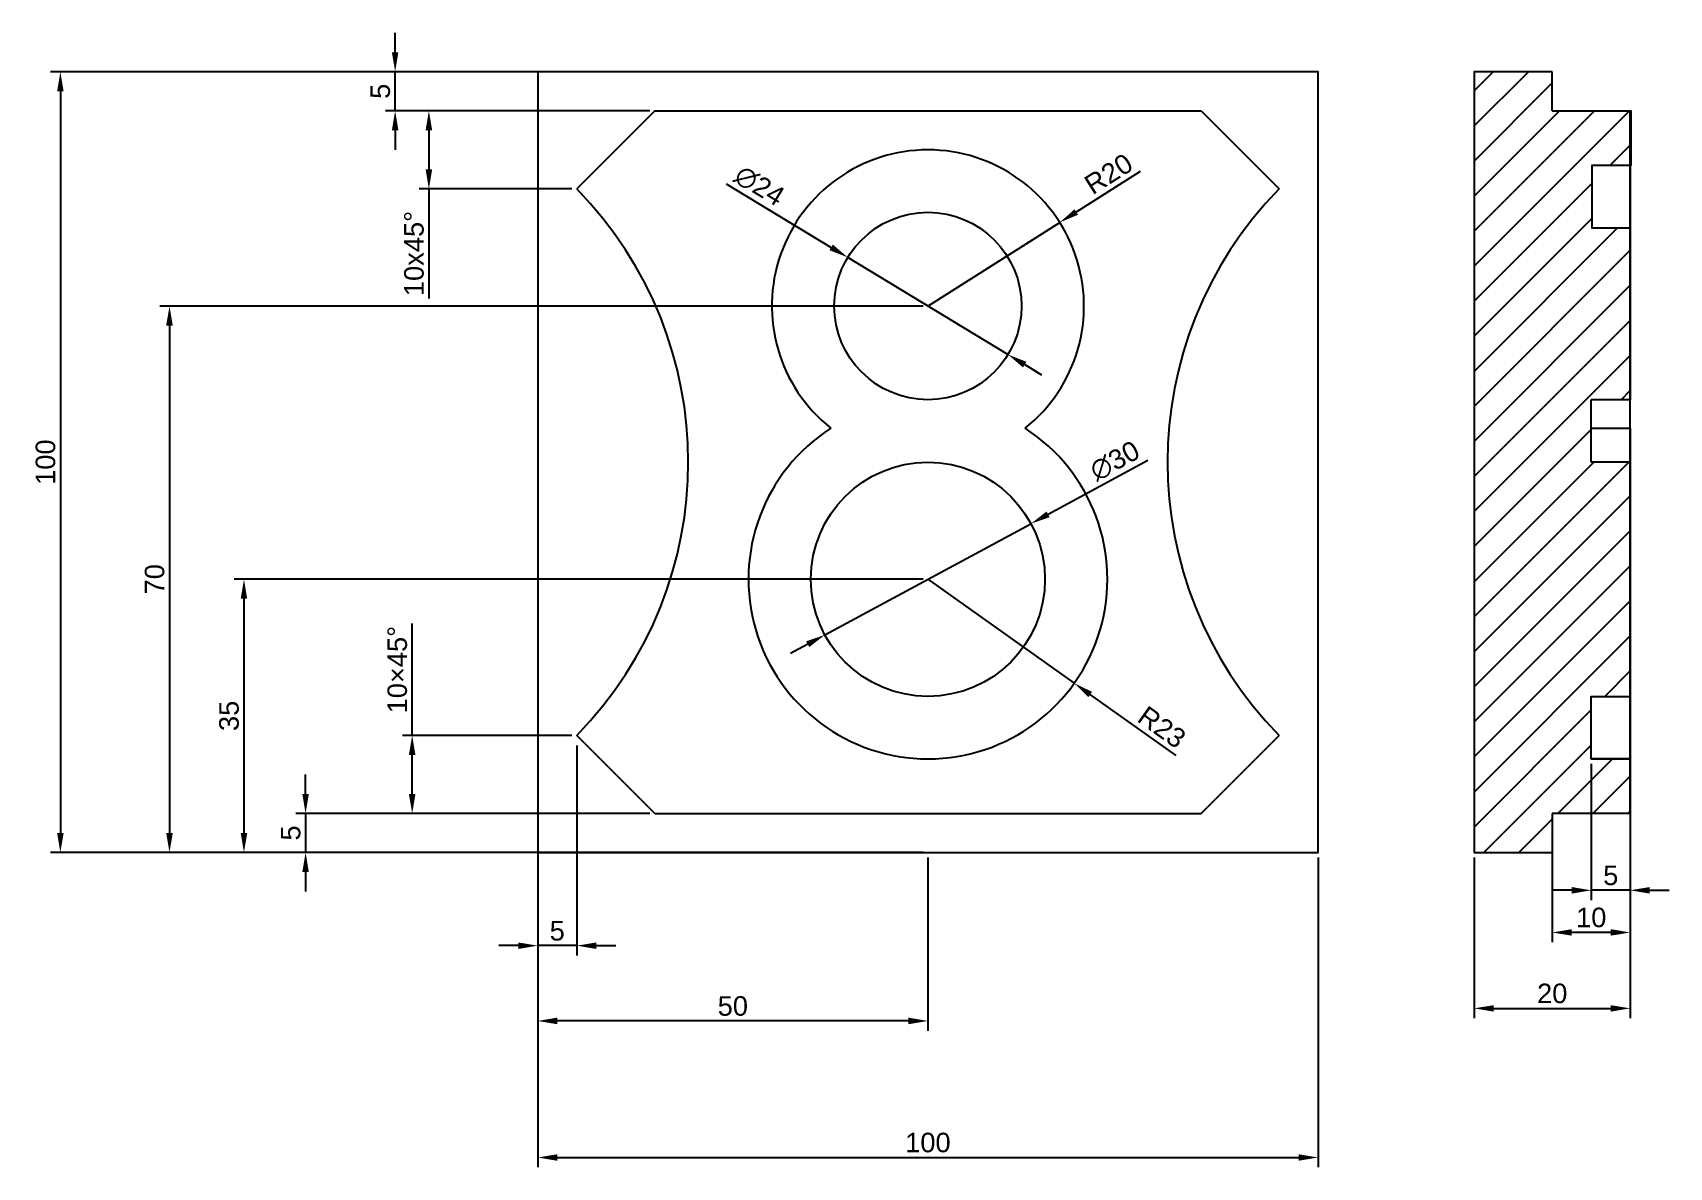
# Model space of a CAD drawing. Header units: millimetres. Extents: x -65 to 145, y -40 to 105.
import ezdxf

# ---------------------------------------------------------------- set-up
doc = ezdxf.new("R2010")
doc.units = ezdxf.units.MM
doc.styles.get("Standard").update_dxf_attribs({"font": 'arial.ttf'})
doc.dimstyles.new('ISO-25', dxfattribs={"dimtxt": 2.5, "dimasz": 2.5, "dimexe": 1.25, "dimexo": 0.625, "dimtad": 1, "dimtxsty": 'Standard', "dimcen": 2.5, "dimadec": 0, "dimazin": 0, "dimtfac": 1, "dimtmove": 0, "dimatfit": 3, "dimfxl": 1, "dimarcsym": 0})

# ---------------------------------------------------------------- blocks, each defined once
blk = doc.blocks.new('*D3')
at = {"color": 0, "lineweight": -2, "transparency": 16777216}
for p, q in [((-0.62, 100), (-62.42, 100)), ((-61.17, 97.5), (-61.17, 2.5)), ((-0.62, 0), (-62.42, 0))]:
    blk.add_line(p, q, dxfattribs=at)
at = {"color": 0, "transparency": 16777216}
for points in [[(-61.59, 97.5), (-60.76, 97.5), (-61.17, 100)], [(-61.59, 2.5), (-60.76, 2.5), (-61.17, 0)]]:
    blk.add_solid(points, dxfattribs=at)
at = {"layer": 'Defpoints', "color": 0, "transparency": 16777216}
for p in [(0, 100), (-61.17, 0), (0, 0)]:
    blk.add_point(p, dxfattribs=at)
at = {"color": 0, "transparency": 16777216, "insert": (-63.07, 50), "char_height": 2.5, "attachment_point": 5, "rotation": 90}
blk.add_mtext('100', dxfattribs=at)
blk = doc.blocks.new('*D4')
at = {"color": 0, "lineweight": -2, "transparency": 16777216}
for p, q in [((24.16, 85.65), (37.6, 77.51)), ((60.26, 63.78), (39.74, 76.22)), ((62.4, 62.49), (64.54, 61.19))]:
    blk.add_line(p, q, dxfattribs=at)
at = {"color": 0, "transparency": 16777216}
for points in [[(37.81, 77.87), (37.38, 77.15), (39.74, 76.22)], [(62.62, 62.85), (62.19, 62.13), (60.26, 63.78)]]:
    blk.add_solid(points, dxfattribs=at)
at = {"layer": 'Defpoints', "color": 0, "transparency": 16777216}
for p in [(39.74, 76.22), (60.26, 63.78)]:
    blk.add_point(p, dxfattribs=at)
at = {"color": 0, "transparency": 16777216, "insert": (28.41, 85.38), "char_height": 2.5, "attachment_point": 5, "rotation": 328.8028}
blk.add_mtext('∅24', dxfattribs=at)
blk = doc.blocks.new('*D5')
at = {"color": 0, "lineweight": -2, "transparency": 16777216}
for p, q in [((77.21, 87.24), (69.01, 82.04)), ((50, 70), (66.89, 80.7))]:
    blk.add_line(p, q, dxfattribs=at)
at = {"color": 0, "transparency": 16777216}
blk.add_solid([(68.78, 82.39), (69.23, 81.69), (66.89, 80.7)], dxfattribs=at)
at = {"layer": 'Defpoints', "color": 0, "transparency": 16777216}
for p in [(66.89, 80.7), (50, 70)]:
    blk.add_point(p, dxfattribs=at)
at = {"color": 0, "transparency": 16777216, "insert": (73.15, 86.92), "char_height": 2.5, "attachment_point": 5, "rotation": 32.3602}
blk.add_mtext('R20', dxfattribs=at)
blk = doc.blocks.new('*D6')
at = {"color": 0, "lineweight": -2, "transparency": 16777216}
for p, q in [((78.2, 50.22), (65.4, 43.31)), ((36.8, 27.88), (63.2, 42.12)), ((34.6, 26.69), (32.4, 25.5))]:
    blk.add_line(p, q, dxfattribs=at)
at = {"color": 0, "transparency": 16777216}
for points in [[(65.2, 43.68), (65.6, 42.95), (63.2, 42.12)], [(34.4, 27.05), (34.8, 26.32), (36.8, 27.88)]]:
    blk.add_solid(points, dxfattribs=at)
at = {"layer": 'Defpoints', "color": 0, "transparency": 16777216}
for p in [(63.2, 42.12), (36.8, 27.88)]:
    blk.add_point(p, dxfattribs=at)
at = {"color": 0, "transparency": 16777216, "insert": (73.95, 50.16), "char_height": 2.5, "attachment_point": 5, "rotation": 28.3579}
blk.add_mtext('∅30', dxfattribs=at)
blk = doc.blocks.new('*D7')
at = {"color": 0, "lineweight": -2, "transparency": 16777216}
for p, q in [((50, 35), (68.75, 21.68)), ((81.82, 12.41), (70.79, 20.24))]:
    blk.add_line(p, q, dxfattribs=at)
at = {"color": 0, "transparency": 16777216}
blk.add_solid([(71.03, 20.58), (70.55, 19.9), (68.75, 21.68)], dxfattribs=at)
at = {"layer": 'Defpoints', "color": 0, "transparency": 16777216}
for p in [(50, 35), (68.75, 21.68)]:
    blk.add_point(p, dxfattribs=at)
at = {"color": 0, "transparency": 16777216, "insert": (79.98, 16.05), "char_height": 2.5, "attachment_point": 5, "rotation": 324.6237}
blk.add_mtext('R23', dxfattribs=at)
blk = doc.blocks.new('*D8')
at = {"color": 0, "lineweight": -2, "transparency": 16777216}
for p, q in [((49.38, 70), (-48.44, 70)), ((-47.19, 67.5), (-47.19, 2.5)), ((49.38, 0), (-48.44, 0))]:
    blk.add_line(p, q, dxfattribs=at)
at = {"color": 0, "transparency": 16777216}
for points in [[(-47.61, 67.5), (-46.77, 67.5), (-47.19, 70)], [(-47.61, 2.5), (-46.77, 2.5), (-47.19, 0)]]:
    blk.add_solid(points, dxfattribs=at)
at = {"layer": 'Defpoints', "color": 0, "transparency": 16777216}
for p in [(50, 70), (-47.19, 0), (50, 0)]:
    blk.add_point(p, dxfattribs=at)
at = {"color": 0, "transparency": 16777216, "insert": (-49.09, 35), "char_height": 2.5, "attachment_point": 5, "rotation": 90}
blk.add_mtext('70', dxfattribs=at)
blk = doc.blocks.new('*D9')
at = {"color": 0, "lineweight": -2, "transparency": 16777216}
for p, q in [((49.38, 35), (-38.9, 35)), ((-37.65, 32.5), (-37.65, 2.5)), ((49.38, 0), (-38.9, 0))]:
    blk.add_line(p, q, dxfattribs=at)
at = {"color": 0, "transparency": 16777216}
for points in [[(-38.06, 32.5), (-37.23, 32.5), (-37.65, 35)], [(-38.06, 2.5), (-37.23, 2.5), (-37.65, 0)]]:
    blk.add_solid(points, dxfattribs=at)
at = {"layer": 'Defpoints', "color": 0, "transparency": 16777216}
for p in [(50, 35), (-37.65, 0), (50, 0)]:
    blk.add_point(p, dxfattribs=at)
at = {"color": 0, "transparency": 16777216, "insert": (-39.55, 17.5), "char_height": 2.5, "attachment_point": 5, "rotation": 90}
blk.add_mtext('35', dxfattribs=at)
blk = doc.blocks.new('*D10')
at = {"color": 0, "lineweight": -2, "transparency": 16777216}
for p, q in [((-29.75, 7.5), (-29.75, 10)), ((14.38, 5), (-31, 5)), ((-29.75, 5), (-29.75, 0)), ((14.38, 0), (-31, 0)), ((-29.75, -2.5), (-29.75, -5))]:
    blk.add_line(p, q, dxfattribs=at)
at = {"color": 0, "transparency": 16777216}
for points in [[(-30.17, 7.5), (-29.33, 7.5), (-29.75, 5)], [(-30.17, -2.5), (-29.33, -2.5), (-29.75, 0)]]:
    blk.add_solid(points, dxfattribs=at)
at = {"layer": 'Defpoints', "color": 0, "transparency": 16777216}
for p in [(15, 5), (-29.75, 0), (15, 0)]:
    blk.add_point(p, dxfattribs=at)
at = {"color": 0, "transparency": 16777216, "insert": (-31.65, 2.5), "char_height": 2.5, "attachment_point": 5, "rotation": 90}
blk.add_mtext('5', dxfattribs=at)
blk = doc.blocks.new('*D11')
at = {"color": 0, "lineweight": -2, "transparency": 16777216}
for p, q in [((0, 13.71), (0, -13.18)), ((5, 13.71), (5, -13.18)), ((-2.5, -11.93), (-5, -11.93)), ((5, -11.93), (0, -11.93)), ((7.5, -11.93), (10, -11.93))]:
    blk.add_line(p, q, dxfattribs=at)
at = {"color": 0, "transparency": 16777216}
for points in [[(-2.5, -11.52), (-2.5, -12.35), (0, -11.93)], [(7.5, -11.52), (7.5, -12.35), (5, -11.93)]]:
    blk.add_solid(points, dxfattribs=at)
at = {"layer": 'Defpoints', "color": 0, "transparency": 16777216}
for p in [(0, 14.33), (5, 14.33), (0, -11.93)]:
    blk.add_point(p, dxfattribs=at)
at = {"color": 0, "transparency": 16777216, "insert": (2.5, -10.04), "char_height": 2.5, "attachment_point": 5}
blk.add_mtext('5', dxfattribs=at)
blk = doc.blocks.new('*D12')
at = {"color": 0, "lineweight": -2, "transparency": 16777216}
for p, q in [((0, -0.62), (0, -22.82)), ((50, -0.62), (50, -22.82)), ((47.5, -21.57), (2.5, -21.57))]:
    blk.add_line(p, q, dxfattribs=at)
at = {"color": 0, "transparency": 16777216}
for points in [[(2.5, -21.15), (2.5, -21.99), (0, -21.57)], [(47.5, -21.15), (47.5, -21.99), (50, -21.57)]]:
    blk.add_solid(points, dxfattribs=at)
at = {"layer": 'Defpoints', "color": 0, "transparency": 16777216}
for p in [(0, 0), (50, 0), (0, -21.57)]:
    blk.add_point(p, dxfattribs=at)
at = {"color": 0, "transparency": 16777216, "insert": (25, -19.67), "char_height": 2.5, "attachment_point": 5}
blk.add_mtext('50', dxfattribs=at)
blk = doc.blocks.new('*D13')
at = {"color": 0, "lineweight": -2, "transparency": 16777216}
for p, q in [((0, -0.62), (0, -40.31)), ((100, -0.62), (100, -40.31)), ((2.5, -39.06), (97.5, -39.06))]:
    blk.add_line(p, q, dxfattribs=at)
at = {"color": 0, "transparency": 16777216}
for points in [[(2.5, -38.65), (2.5, -39.48), (0, -39.06)], [(97.5, -38.65), (97.5, -39.48), (100, -39.06)]]:
    blk.add_solid(points, dxfattribs=at)
at = {"layer": 'Defpoints', "color": 0, "transparency": 16777216}
for p in [(0, 0), (100, 0), (100, -39.06)]:
    blk.add_point(p, dxfattribs=at)
at = {"color": 0, "transparency": 16777216, "insert": (50, -37.16), "char_height": 2.5, "attachment_point": 5}
blk.add_mtext('100', dxfattribs=at)
blk = doc.blocks.new('*D14')
at = {"color": 0, "lineweight": -2, "transparency": 16777216}
for p, q in [((-18.27, 102.5), (-18.27, 105)), ((14.38, 100), (-19.52, 100)), ((-18.27, 95), (-18.27, 100)), ((14.38, 95), (-19.52, 95)), ((-18.27, 92.5), (-18.27, 90))]:
    blk.add_line(p, q, dxfattribs=at)
at = {"color": 0, "transparency": 16777216}
for points in [[(-18.69, 102.5), (-17.86, 102.5), (-18.27, 100)], [(-18.69, 92.5), (-17.86, 92.5), (-18.27, 95)]]:
    blk.add_solid(points, dxfattribs=at)
at = {"layer": 'Defpoints', "color": 0, "transparency": 16777216}
for p in [(-18.27, 100), (15, 100), (15, 95)]:
    blk.add_point(p, dxfattribs=at)
at = {"color": 0, "transparency": 16777216, "insert": (-20.17, 97.5), "char_height": 2.5, "attachment_point": 5, "rotation": 90}
blk.add_mtext('5', dxfattribs=at)
blk = doc.blocks.new('*D17')
at = {"color": 0, "lineweight": -2, "transparency": 16777216}
for p, q in [((14.38, 95), (-15.2, 95)), ((-13.95, 92.5), (-13.95, 87.5)), ((4.38, 85), (-15.2, 85)), ((-13.95, 85), (-13.95, 70.95))]:
    blk.add_line(p, q, dxfattribs=at)
at = {"color": 0, "transparency": 16777216}
for points in [[(-14.37, 92.5), (-13.53, 92.5), (-13.95, 95)], [(-14.37, 87.5), (-13.53, 87.5), (-13.95, 85)]]:
    blk.add_solid(points, dxfattribs=at)
at = {"layer": 'Defpoints', "color": 0, "transparency": 16777216}
for p in [(-13.95, 95), (15, 95), (5, 85)]:
    blk.add_point(p, dxfattribs=at)
at = {"color": 0, "transparency": 16777216, "insert": (-15.85, 76.72), "char_height": 2.5, "attachment_point": 5, "rotation": 90}
blk.add_mtext('10x45°', dxfattribs=at)
blk = doc.blocks.new('*D18')
at = {"color": 0, "lineweight": -2, "transparency": 16777216}
for p, q in [((-16.09, 15), (-16.09, 29.34)), ((4.38, 15), (-17.34, 15)), ((-16.09, 7.5), (-16.09, 12.5)), ((14.38, 5), (-17.34, 5))]:
    blk.add_line(p, q, dxfattribs=at)
at = {"color": 0, "transparency": 16777216}
for points in [[(-16.51, 12.5), (-15.67, 12.5), (-16.09, 15)], [(-16.51, 7.5), (-15.67, 7.5), (-16.09, 5)]]:
    blk.add_solid(points, dxfattribs=at)
at = {"layer": 'Defpoints', "color": 0, "transparency": 16777216}
for p in [(-16.09, 15), (5, 15), (15, 5)]:
    blk.add_point(p, dxfattribs=at)
at = {"color": 0, "transparency": 16777216, "insert": (-17.99, 23.42), "char_height": 2.5, "attachment_point": 5, "rotation": 90}
blk.add_mtext('10×45°', dxfattribs=at)
blk = doc.blocks.new('*D20')
at = {"color": 0, "lineweight": -2, "transparency": 16777216}
for p, q in [((130, 4.38), (130, -11.49)), ((140, 4.38), (140, -11.49)), ((137.5, -10.24), (132.5, -10.24))]:
    blk.add_line(p, q, dxfattribs=at)
at = {"color": 0, "transparency": 16777216}
for points in [[(132.5, -9.82), (132.5, -10.65), (130, -10.24)], [(137.5, -9.82), (137.5, -10.65), (140, -10.24)]]:
    blk.add_solid(points, dxfattribs=at)
at = {"layer": 'Defpoints', "color": 0, "transparency": 16777216}
for p in [(130, 5), (140, 5), (130, -10.24)]:
    blk.add_point(p, dxfattribs=at)
at = {"color": 0, "transparency": 16777216, "insert": (135, -8.33), "char_height": 2.5, "attachment_point": 5}
blk.add_mtext('10', dxfattribs=at)
blk = doc.blocks.new('*D21')
at = {"color": 0, "lineweight": -2, "transparency": 16777216}
for p, q in [((135, 11.38), (135, -6.09)), ((140, 11.38), (140, -6.09)), ((132.5, -4.84), (130, -4.84)), ((140, -4.84), (135, -4.84)), ((142.5, -4.84), (145, -4.84))]:
    blk.add_line(p, q, dxfattribs=at)
at = {"color": 0, "transparency": 16777216}
for points in [[(132.5, -4.42), (132.5, -5.26), (135, -4.84)], [(142.5, -4.42), (142.5, -5.26), (140, -4.84)]]:
    blk.add_solid(points, dxfattribs=at)
at = {"layer": 'Defpoints', "color": 0, "transparency": 16777216}
for p in [(135, 12), (140, 12), (135, -4.84)]:
    blk.add_point(p, dxfattribs=at)
at = {"color": 0, "transparency": 16777216, "insert": (137.5, -2.94), "char_height": 2.5, "attachment_point": 5}
blk.add_mtext('5', dxfattribs=at)
blk = doc.blocks.new('*D22')
at = {"color": 0, "lineweight": -2, "transparency": 16777216}
for p, q in [((120, -0.62), (120, -21.21)), ((140, -0.62), (140, -21.21)), ((122.5, -19.96), (137.5, -19.96))]:
    blk.add_line(p, q, dxfattribs=at)
at = {"color": 0, "transparency": 16777216}
for points in [[(122.5, -19.55), (122.5, -20.38), (120, -19.96)], [(137.5, -19.55), (137.5, -20.38), (140, -19.96)]]:
    blk.add_solid(points, dxfattribs=at)
at = {"layer": 'Defpoints', "color": 0, "transparency": 16777216}
for p in [(120, 0), (140, 0), (140, -19.96)]:
    blk.add_point(p, dxfattribs=at)
at = {"color": 0, "transparency": 16777216, "insert": (130, -18.06), "char_height": 2.5, "attachment_point": 5}
blk.add_mtext('20', dxfattribs=at)

msp = doc.modelspace()

# ---------------------------------------------------------------- hatches: boundary and pattern name
h = msp.add_hatch()
h.set_pattern_fill('ANSI31', color=256)
h.paths.add_polyline_path([(140, 80), (135.093, 80), (135.093, 88), (140, 88), (140, 95), (130, 95), (130, 100), (120, 100), (120, 0), (130, 0), (130, 5), (140, 5), (140, 12), (135, 12), (135, 20), (140, 20), (140, 50), (135, 50), (135, 58), (140, 58)])

# ---------------------------------------------------------------- linework, layer by layer
for p, q in [((130, 95), (130, 100)), ((15, 95), (5, 85)), ((15, 95), (85, 95)), ((85, 95), (95, 85)), ((135, 50), (135, 58)), ((15, 5), (5, 15)), ((85, 5), (95, 15)), ((135, 12), (140, 12)), ((15, 5), (85, 5)), ((130, 5), (130, 0))]:
    msp.add_line(p, q)
for points in [[(0, 0), (100, 0), (100, 100), (0, 100)], [(140, 95), (140.093, 95), (140.093, 88), (140, 88)]]:
    msp.add_lwpolyline(points, close=True)
for points in [[(130, 100), (120, 100), (120, 0), (130, 0)], [(130, 95), (140, 95), (140, 58)], [(140, 5), (140, 95)], [(140.093, 88), (135.093, 88), (135.093, 80), (140.093, 80)], [(140, 58), (135, 58)], [(140, 54.343), (140, 5), (130, 5)], [(135, 54.343), (140, 54.343)], [(135, 54.343), (140, 54.343)], [(140, 50), (135, 50)], [(140, 12), (135, 12), (135, 20), (140, 20)]]:
    msp.add_lwpolyline(points)
for centre, radius in [((50, 70), 12), ((50, 35), 15)]:
    msp.add_circle(centre, radius)
for centre, radius, start, end in [((50, 70), 20, 308.47708, 231.52292), ((-30.707, 50), 50, 315.573, 44.427), ((130.707, 50), 50, 135.573, 224.427), ((50, 35), 23, 122.75479, 57.24521)]:
    msp.add_arc(centre, radius, start, end)

# ---------------------------------------------------------------- dimensions: what is measured, and where the dimension line sits
for base, p1, p2, picture, middle in [((-18.272, 100), (15, 95), (15, 100), '*D14', (-20.168, 97.5)), ((-61.172, 0), (0, 100), (0, 0), '*D3', (-63.074, 50)), ((-47.19, 0), (50, 70), (50, 0), '*D8', (-49.091, 35)), ((-37.646, 0), (50, 35), (50, 0), '*D9', (-39.548, 17.5)), ((-29.749, 0), (15, 5), (15, 0), '*D10', (-31.645, 2.5))]:
    dim = msp.add_linear_dim(base=base, p1=p1, p2=p2, angle=90, dimstyle='ISO-25')
    dim.commit()
    dim.dimension.update_dxf_attribs({"geometry": picture, "text_midpoint": middle})
dim = msp.add_linear_dim(base=(-13.951, 95), p1=(5, 85), p2=(15, 95), angle=90, text='10x45°', dimstyle='ISO-25')
dim.commit()
dim.dimension.update_dxf_attribs({"geometry": '*D17', "text_midpoint": (-13.951, 76.725), "dimtype": 160})
for p1, p2, picture, middle in [((60.265, 63.784), (39.735, 76.216), '*D4', (27.385, 83.695)), ((36.8, 27.875), (63.2, 42.125), '*D6', (74.882, 48.43))]:
    dim = msp.add_diameter_dim_2p(p1=p1, p2=p2, dimstyle='ISO-25')
    dim.commit()
    dim.dimension.update_dxf_attribs({"geometry": picture, "text_midpoint": middle, "dimtype": 163})
dim = msp.add_radius_dim(center=(50, 70), mpoint=(66.894, 80.705), dimstyle='ISO-25')
dim.commit()
dim.dimension.update_dxf_attribs({"geometry": '*D5', "text_midpoint": (73.147, 86.918)})
dim = msp.add_radius_dim(center=(50, 35), mpoint=(68.753, 21.684), dimstyle='ISO-25')
dim.commit()
dim.dimension.update_dxf_attribs({"geometry": '*D7', "text_midpoint": (78.877, 14.496), "dimtype": 164})
dim = msp.add_linear_dim(base=(-16.089, 15), p1=(15, 5), p2=(5, 15), angle=90, text='10×45°', dimstyle='ISO-25')
dim.commit()
dim.dimension.update_dxf_attribs({"geometry": '*D18', "text_midpoint": (-17.991, 23.422)})
for base, p1, p2, picture, middle in [((0, -11.933), (5, 14.331), (0, 14.331), '*D11', (2.5, -10.037)), ((135, -4.84), (140, 12), (135, 12), '*D21', (137.5, -2.944)), ((130, -10.236), (140, 5), (130, 5), '*D20', (135, -8.335)), ((0, -21.57), (50, 0), (0, 0), '*D12', (25, -19.669)), ((100, -39.062), (0, 0), (100, 0), '*D13', (50, -37.161)), ((140, -19.963), (120, 0), (140, 0), '*D22', (130, -18.062))]:
    dim = msp.add_linear_dim(base=base, p1=p1, p2=p2, dimstyle='ISO-25')
    dim.commit()
    dim.dimension.update_dxf_attribs({"geometry": picture, "text_midpoint": middle})

doc.saveas('drawing.dxf')
